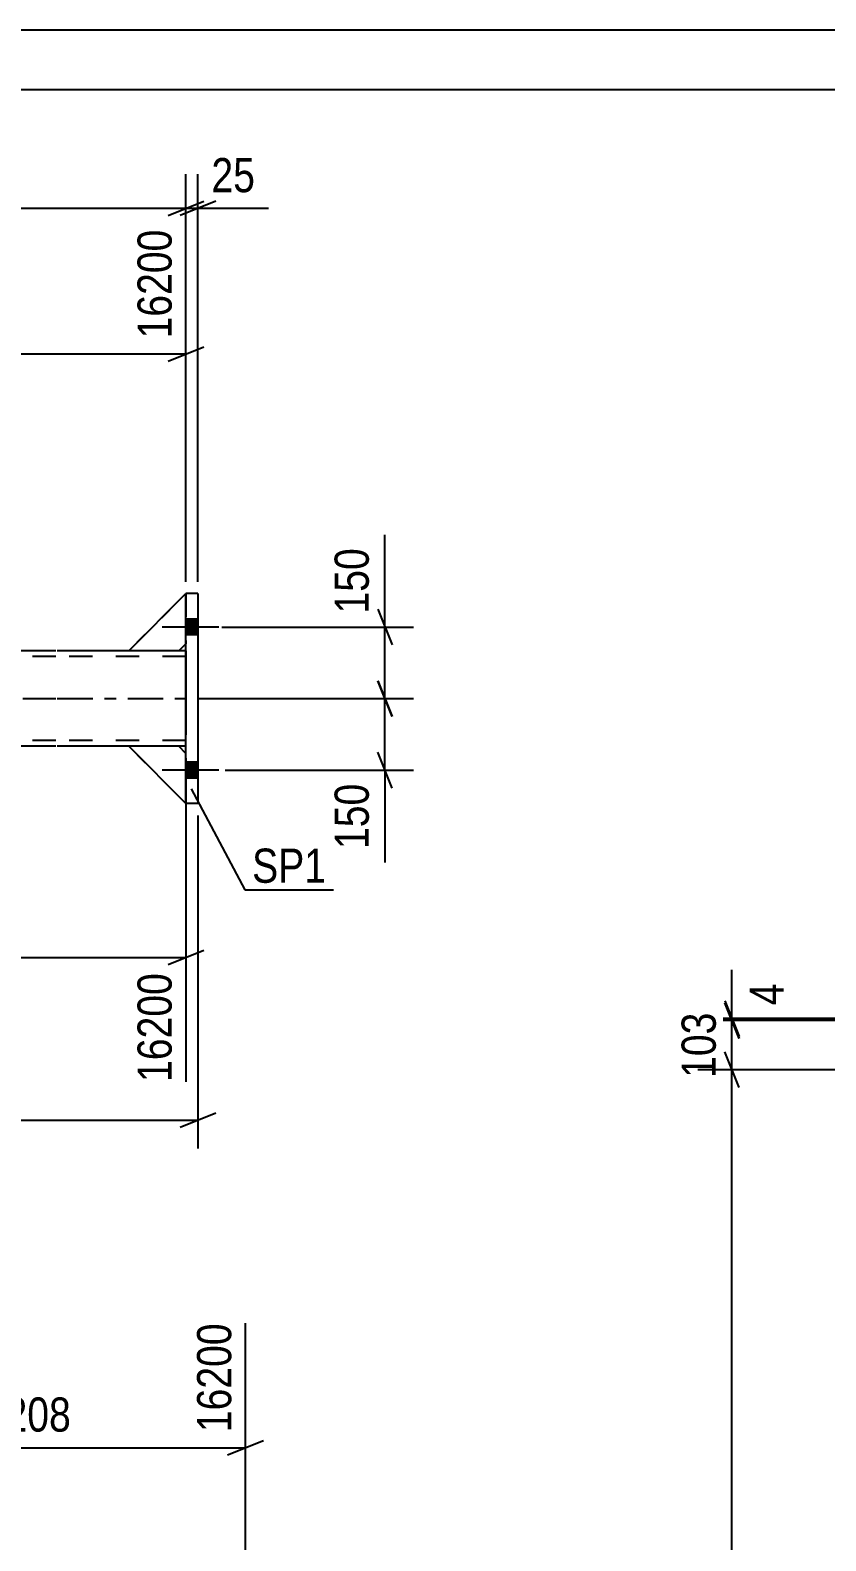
# Model space of a CAD drawing. Header units: millimetres. Extents: x -81 to 760, y -449 to 145.
# Drawn here: x 578.2 to 644.9, y 18.7 to 145.3 of the extents above; entities that cross this region are included whole.
import ezdxf

# ---------------------------------------------------------------- set-up
doc = ezdxf.new("R2010")
doc.units = ezdxf.units.MM
doc.linetypes.add('DXK_LINE_DOT2', pattern=[3.9198, 1.9599, -1.9599])
doc.linetypes.add('DXK_LINE_DOT3', pattern=[5.9187, 2.979, -0.9799, 0.9799, -0.9799])
doc.styles.add('Arial Narrow', font='ARIALN.TTF', dxfattribs={"height": 0.2})

# ---------------------------------------------------------------- blocks, each defined once
blk = doc.blocks.new('Unknown-389626899-1162 - 18990')
at = {"color": 5, "linetype": 'Continuous'}
for p, q in [((760.08, 145.34), (-80.92, 145.34)), ((755.08, 140.34), (-75.92, 140.34))]:
    blk.add_line(p, q, dxfattribs=at)
blk = doc.blocks.new('Part-389626899-47918 - 47854')
at = {"color": 2, "linetype": 'Continuous'}
for p, q in [((590.68, 85.31), (586.48, 85.31)), ((586.48, 85.31), (591.28, 80.51)), ((591.28, 84.71), (590.68, 85.31))]:
    blk.add_line(p, q, dxfattribs=at)
at = {"color": 7, "linetype": 'DXK_LINE_DOT2'}
blk.add_line((591.28, 80.51), (591.28, 84.71), dxfattribs=at)
blk = doc.blocks.new('Part-389626899-47922 - 47854')
at = {"color": 7, "linetype": 'DXK_LINE_DOT2'}
for p, q in [((586.48, 93.31), (591.28, 98.11)), ((591.28, 98.11), (591.28, 93.91)), ((591.28, 93.91), (590.68, 93.31)), ((590.68, 93.31), (586.48, 93.31))]:
    blk.add_line(p, q, dxfattribs=at)
blk = doc.blocks.new('Part-389626899-47876 - 47854')
at = {"color": 7, "linetype": 'DXK_LINE_DOT2'}
for p, q in [((580.38, 92.83), (9.41, 92.83)), ((591.28, 92.83), (580.48, 92.83)), ((590.68, 93.31), (586.48, 93.31)), ((591.28, 93.31), (591.28, 92.35)), ((591.28, 93.31), (591.28, 93.03)), ((591.28, 85.31), (591.28, 86.27)), ((580.38, 85.79), (9.41, 85.79)), ((591.28, 85.79), (580.48, 85.79)), ((590.68, 85.31), (586.48, 85.31))]:
    blk.add_line(p, q, dxfattribs=at)
at = {"color": 2, "linetype": 'Continuous'}
for p, q in [((580.38, 93.31), (457.07, 93.31)), ((586.48, 93.31), (580.48, 93.31)), ((591.28, 93.31), (590.68, 93.31)), ((591.28, 92.35), (591.28, 86.27)), ((580.38, 85.31), (457.07, 85.31)), ((586.48, 85.31), (580.48, 85.31)), ((591.28, 85.31), (590.68, 85.31))]:
    blk.add_line(p, q, dxfattribs=at)
at = {"color": 7, "linetype": 'DXK_LINE_DOT3'}
for p, q in [((9.41, 89.31), (580.38, 89.31)), ((580.48, 89.31), (591.28, 89.31))]:
    blk.add_line(p, q, dxfattribs=at)
blk = doc.blocks.new('Part-389626899-47884 - 47854')
at = {"color": 2, "linetype": 'Continuous'}
for p, q in [((591.28, 80.51), (591.28, 98.11)), ((592.28, 98.11), (591.28, 98.11)), ((592.28, 98.11), (592.28, 80.51)), ((592.28, 80.51), (591.28, 80.51))]:
    blk.add_line(p, q, dxfattribs=at)
blk = doc.blocks.new('Bolt-389626899-48033 - 47854')
at = {"linetype": 'Continuous'}
for points in [[(591.28, 95.97), (591.28, 94.65), (592.28, 94.65), (592.28, 95.97)], [(591.28, 95.97), (591.28, 94.65), (592.28, 94.65), (592.28, 95.97)], [(591.28, 83.97), (591.28, 82.65), (592.28, 82.65), (592.28, 83.97)], [(591.28, 83.97), (591.28, 82.65), (592.28, 82.65), (592.28, 83.97)]]:
    blk.add_hatch(color=1, dxfattribs=at).paths.add_polyline_path(points)
at = {"color": 1, "linetype": 'Continuous'}
for p, q in [((594.04, 95.31), (589.28, 95.31)), ((594.04, 95.31), (589.28, 95.31)), ((592.28, 95.97), (591.28, 95.97)), ((592.28, 95.97), (591.28, 95.97)), ((592.28, 94.65), (591.28, 94.65)), ((592.28, 94.65), (591.28, 94.65)), ((592.28, 83.97), (591.28, 83.97)), ((592.28, 83.97), (591.28, 83.97)), ((594.04, 83.31), (589.28, 83.31)), ((594.04, 83.31), (589.28, 83.31)), ((592.28, 82.65), (591.28, 82.65)), ((592.28, 82.65), (591.28, 82.65))]:
    blk.add_line(p, q, dxfattribs=at)
blk = doc.blocks.new('Part-389626899-47917 - 47854')
at = {"color": 7, "linetype": 'DXK_LINE_DOT2'}
for p, q in [((590.68, 85.31), (586.48, 85.31)), ((586.48, 85.31), (591.28, 80.51)), ((591.28, 84.71), (590.68, 85.31)), ((591.28, 80.51), (591.28, 84.71))]:
    blk.add_line(p, q, dxfattribs=at)
blk = doc.blocks.new('Part-389626899-47919 - 47854')
at = {"color": 7, "linetype": 'DXK_LINE_DOT2'}
for p, q in [((590.68, 85.31), (586.48, 85.31)), ((586.48, 85.31), (591.28, 80.51)), ((591.28, 84.71), (590.68, 85.31)), ((591.28, 80.51), (591.28, 84.71))]:
    blk.add_line(p, q, dxfattribs=at)
blk = doc.blocks.new('Part-389626899-47920 - 47854')
at = {"color": 7, "linetype": 'DXK_LINE_DOT2'}
for p, q in [((586.48, 93.31), (591.28, 98.11)), ((591.28, 98.11), (591.28, 93.91)), ((591.28, 93.91), (590.68, 93.31)), ((590.68, 93.31), (586.48, 93.31))]:
    blk.add_line(p, q, dxfattribs=at)
blk = doc.blocks.new('Part-389626899-47921 - 47854')
at = {"color": 2, "linetype": 'Continuous'}
for p, q in [((586.48, 93.31), (591.28, 98.11)), ((591.28, 93.91), (590.68, 93.31)), ((590.68, 93.31), (586.48, 93.31))]:
    blk.add_line(p, q, dxfattribs=at)
at = {"color": 7, "linetype": 'DXK_LINE_DOT2'}
blk.add_line((591.28, 93.91), (591.28, 98.11), dxfattribs=at)
blk = doc.blocks.new('StraightDimension-389626899-38967 - 6530')
at = {"color": 7, "linetype": 'Continuous'}
for p, q in [((559.69, -5), (559.69, 41.45)), ((596.27, 7), (596.27, 36.95)), ((561.19, 27.11), (558.19, 25.91)), ((594.77, 25.91), (597.77, 27.11)), ((559.69, 26.51), (596.27, 26.51))]:
    blk.add_line(p, q, dxfattribs=at)
at = {"color": 0}
blk.add_wipeout([(582.24, 27.26), (582.24, 31.46), (573.73, 31.46), (573.73, 27.26)], dxfattribs=at)
at = {"color": 3, "style": 'Arial Narrow'}
blk.add_text('2208', height=2.863, dxfattribs=at).set_placement((574.33, 27.86))
at = {"color": 0, "linetype": 'Continuous'}
blk.add_wipeout([(595.67, 37.55), (591.47, 37.55), (591.47, 27.21), (595.67, 27.21)], dxfattribs=at)
at = {"color": 3, "linetype": 'Continuous', "style": 'Arial Narrow'}
blk.add_text('16200', height=2.863, rotation=90.0002, dxfattribs=at).set_placement((595.07, 27.81))
blk = doc.blocks.new('StraightDimension-389626899-44862 - 42467')
at = {"color": 7, "linetype": 'Continuous'}
for p, q in [((637.03, 62.48), (637.03, 66.56)), ((637.03, 62.48), (637.03, 66.56)), ((636.43, 63.98), (637.63, 60.98)), ((637.63, 60.81), (636.43, 63.81)), ((684.14, 62.48), (634.63, 62.48)), ((683.18, 62.31), (634.63, 62.31)), ((637.03, 62.31), (637.03, 62.48))]:
    blk.add_line(p, q, dxfattribs=at)
at = {"color": 0}
blk.add_wipeout([(641.98, 66.03), (637.78, 66.03), (637.78, 63), (641.98, 63)], dxfattribs=at)
at = {"color": 3, "style": 'Arial Narrow'}
blk.add_text('4', height=2.86, rotation=90.0002, dxfattribs=at).set_placement((641.38, 63.6))
blk = doc.blocks.new('StraightDimension-389626899-44863 - 42467')
at = {"color": 7, "linetype": 'Continuous'}
for p, q in [((636.43, 63.81), (637.63, 60.81)), ((683.18, 62.31), (634.18, 62.31)), ((637.03, 58.2), (637.03, 62.31)), ((637.63, 56.7), (636.43, 59.7)), ((671.9, 58.2), (634.18, 58.2))]:
    blk.add_line(p, q, dxfattribs=at)
at = {"color": 0}
blk.add_wipeout([(636.28, 63.6), (632.08, 63.6), (632.08, 56.91), (636.28, 56.91)], dxfattribs=at)
at = {"color": 3, "style": 'Arial Narrow'}
blk.add_text('103', height=2.863, rotation=90.0002, dxfattribs=at).set_placement((635.68, 57.51))
blk = doc.blocks.new('StraightDimension-389626899-44864 - 42467')
at = {"color": 7, "linetype": 'Continuous'}
for p, q in [((637.63, 56.7), (636.43, 59.7)), ((671.9, 58.2), (634.18, 58.2)), ((637.03, -71.84), (637.03, 58.2))]:
    blk.add_line(p, q, dxfattribs=at)
blk = doc.blocks.new('StraightDimension-389626899-68994 - 47854')
at = {"color": 7, "linetype": 'Continuous'}
for p, q in [((591.28, 84.31), (591.28, 57.17)), ((453.07, 77.44), (453.07, 57.17)), ((454.57, 68.21), (451.57, 67.01)), ((453.07, 67.61), (591.28, 67.61)), ((589.78, 67.01), (592.78, 68.21))]:
    blk.add_line(p, q, dxfattribs=at)
at = {"color": 0}
blk.add_wipeout([(526.43, 68.36), (526.43, 72.56), (517.92, 72.56), (517.92, 68.36)], dxfattribs=at)
at = {"color": 3, "style": 'Arial Narrow'}
blk.add_text('5108', height=2.863, dxfattribs=at).set_placement((518.52, 68.96))
at = {"color": 0, "linetype": 'Continuous'}
blk.add_wipeout([(590.68, 66.91), (586.48, 66.91), (586.48, 56.57), (590.68, 56.57)], dxfattribs=at)
at = {"color": 3, "linetype": 'Continuous', "style": 'Arial Narrow'}
blk.add_text('16200', height=2.863, rotation=90.0002, dxfattribs=at).set_placement((590.08, 57.17))
blk = doc.blocks.new('StraightDimension-389626899-48366 - 47854')
at = {"color": 7, "linetype": 'Continuous'}
for p, q in [((453.07, 105.42), (453.07, 128.64)), ((591.28, 99.11), (591.28, 128.64)), ((454.57, 118.8), (451.57, 117.6)), ((453.07, 118.2), (591.28, 118.2)), ((589.78, 117.6), (592.78, 118.8))]:
    blk.add_line(p, q, dxfattribs=at)
at = {"color": 0}
blk.add_wipeout([(526.43, 118.95), (526.43, 123.15), (517.92, 123.15), (517.92, 118.95)], dxfattribs=at)
at = {"color": 3, "style": 'Arial Narrow'}
blk.add_text('5108', height=2.863, dxfattribs=at).set_placement((518.52, 119.55))
at = {"color": 0, "linetype": 'Continuous'}
blk.add_wipeout([(590.68, 129.24), (586.48, 129.24), (586.48, 118.9), (590.68, 118.9)], dxfattribs=at)
at = {"color": 3, "linetype": 'Continuous', "style": 'Arial Narrow'}
blk.add_text('16200', height=2.863, rotation=90.0002, dxfattribs=at).set_placement((590.08, 119.5))
blk = doc.blocks.new('StraightDimension-389626899-58057 - 47854')
at = {"color": 7, "linetype": 'Continuous'}
for p, q in [((591.28, 99.11), (591.28, 133.26)), ((592.28, 99.11), (592.28, 133.26)), ((589.78, 129.81), (592.78, 131.01)), ((593.78, 131.01), (590.78, 129.81)), ((591.28, 130.41), (592.28, 130.41)), ((592.28, 130.41), (598.19, 130.41)), ((592.28, 130.41), (598.19, 130.41))]:
    blk.add_line(p, q, dxfattribs=at)
at = {"color": 0}
blk.add_wipeout([(597.66, 131.16), (597.66, 135.36), (592.81, 135.36), (592.81, 131.16)], dxfattribs=at)
at = {"color": 3, "style": 'Arial Narrow'}
blk.add_text('25', height=2.863, dxfattribs=at).set_placement((593.41, 131.76))
blk = doc.blocks.new('StraightDimension-389626899-58058 - 47854')
at = {"color": 7, "linetype": 'Continuous'}
for p, q in [((591.28, 99.11), (591.28, 133.26)), ((589.78, 129.81), (592.78, 131.01)), ((9.41, 130.41), (591.28, 130.41))]:
    blk.add_line(p, q, dxfattribs=at)
blk = doc.blocks.new('StraightDimension-389626899-58127 - 47854')
at = {"color": 7, "linetype": 'Continuous'}
for p, q in [((592.28, 79.51), (592.28, 51.58)), ((590.78, 53.38), (593.78, 54.58)), ((8.41, 53.98), (592.28, 53.98))]:
    blk.add_line(p, q, dxfattribs=at)
blk = doc.blocks.new('StraightDimension-389626899-69054 - 47854')
at = {"color": 7, "linetype": 'Continuous'}
for p, q in [((607.95, 95.31), (607.95, 103.04)), ((607.95, 95.31), (607.95, 103.04)), ((607.35, 96.81), (608.55, 93.81)), ((594.27, 95.31), (610.35, 95.31)), ((607.95, 89.31), (607.95, 95.31)), ((608.55, 87.81), (607.35, 90.81)), ((592.28, 89.31), (610.35, 89.31))]:
    blk.add_line(p, q, dxfattribs=at)
at = {"color": 0}
blk.add_wipeout([(607.2, 102.52), (603, 102.52), (603, 95.84), (607.2, 95.84)], dxfattribs=at)
at = {"color": 3, "style": 'Arial Narrow'}
blk.add_text('150', height=2.863, rotation=90.0002, dxfattribs=at).set_placement((606.6, 96.44))
blk = doc.blocks.new('StraightDimension-389626899-69055 - 47854')
at = {"color": 7, "linetype": 'Continuous'}
for p, q in [((607.35, 90.81), (608.55, 87.81)), ((592.28, 89.31), (610.35, 89.31)), ((607.95, 83.31), (607.95, 89.31)), ((608.55, 81.81), (607.35, 84.81)), ((594.55, 83.31), (610.35, 83.31)), ((607.95, 83.31), (607.95, 75.58)), ((607.95, 83.31), (607.95, 75.58))]:
    blk.add_line(p, q, dxfattribs=at)
at = {"color": 0}
blk.add_wipeout([(607.2, 82.79), (603, 82.79), (603, 76.1), (607.2, 76.1)], dxfattribs=at)
at = {"color": 3, "style": 'Arial Narrow'}
blk.add_text('150', height=2.863, rotation=90.0002, dxfattribs=at).set_placement((606.6, 76.7))
blk = doc.blocks.new('Mark-389626899-48448 - 47854')
at = {"color": 0}
blk.add_wipeout([(603.03, 73.87), (603.03, 76.87), (596.82, 76.87), (596.82, 73.87)], dxfattribs=at)
blk.add_wipeout([(603.03, 73.87), (603.03, 76.87), (596.82, 76.87), (596.82, 73.87)], dxfattribs=at)
at = {"color": 30, "linetype": 'Continuous'}
for p, q in [((591.71, 81.74), (596.22, 73.27)), ((596.22, 73.27), (603.63, 73.27))]:
    blk.add_line(p, q, dxfattribs=at)
at = {"color": 3, "style": 'Arial Narrow'}
blk.add_text('SP1', height=2.863, dxfattribs=at).set_placement((596.82, 73.87))

msp = doc.modelspace()

# ---------------------------------------------------------------- block references
for name in ['Unknown-389626899-1162 - 18990', 'Part-389626899-47922 - 47854', 'Part-389626899-47920 - 47854', 'Part-389626899-47921 - 47854', 'Part-389626899-47884 - 47854', 'Bolt-389626899-48033 - 47854', 'Part-389626899-47876 - 47854', 'Part-389626899-47918 - 47854', 'Part-389626899-47917 - 47854', 'Part-389626899-47919 - 47854']:
    msp.add_blockref(name, (0, 0))

# ---------------------------------------------------------------- next in the draw order: block references
for name in ['StraightDimension-389626899-48366 - 47854', 'StraightDimension-389626899-68994 - 47854', 'StraightDimension-389626899-44862 - 42467', 'StraightDimension-389626899-38967 - 6530']:
    msp.add_blockref(name, (0, 0))

# ---------------------------------------------------------------- next in the draw order: block references
for name in ['StraightDimension-389626899-58057 - 47854', 'StraightDimension-389626899-58127 - 47854', 'StraightDimension-389626899-44863 - 42467']:
    msp.add_blockref(name, (0, 0))

# ---------------------------------------------------------------- next in the draw order: block references
for name in ['StraightDimension-389626899-58058 - 47854', 'StraightDimension-389626899-44864 - 42467']:
    msp.add_blockref(name, (0, 0))

# ---------------------------------------------------------------- next in the draw order: block references
msp.add_blockref('StraightDimension-389626899-69054 - 47854', (0, 0))

# ---------------------------------------------------------------- next in the draw order: block references
msp.add_blockref('StraightDimension-389626899-69055 - 47854', (0, 0))

# ---------------------------------------------------------------- next in the draw order: block references
msp.add_blockref('Mark-389626899-48448 - 47854', (0, 0))

doc.saveas('drawing.dxf')
